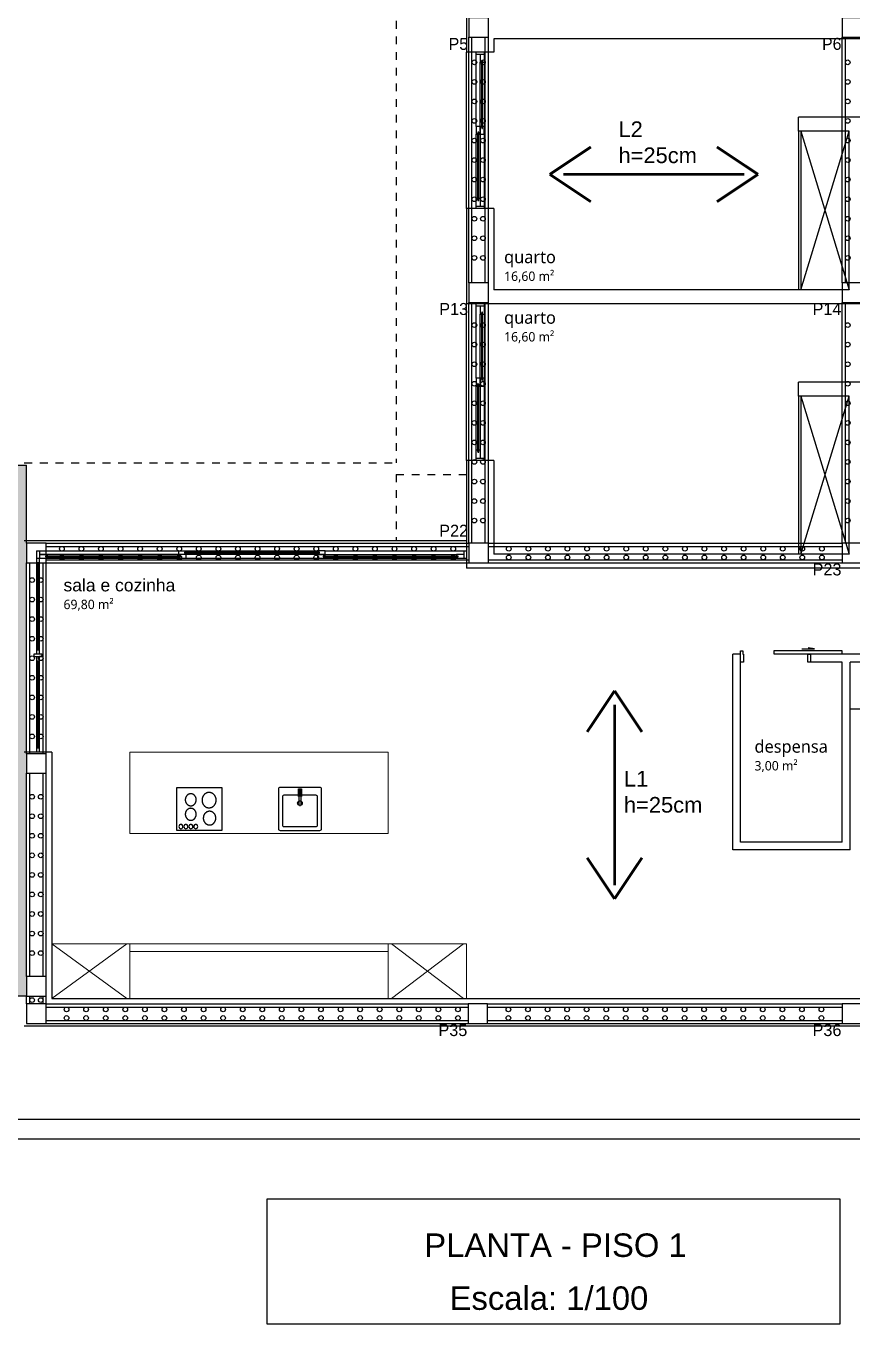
# Model space of a CAD drawing. Header units: millimetres. Extents: x 2071 to 2712, y 1262 to 1380.
# Drawn here: x 2471.84 to 2482.4, y 1353.24 to 1369.84 of the extents above; entities that cross this region are included whole.
import ezdxf
from ezdxf.enums import TextEntityAlignment as Align

# ---------------------------------------------------------------- set-up
doc = ezdxf.new("R2010")
doc.units = ezdxf.units.MM
doc.linetypes.add('Tracejado', pattern=[0.2, 0.1, -0.1])
for name, color, linetype in [('.arquitetura', 9, 'Continuous'), ('.plantas - estrutura em betão', 8, 'Continuous'), ('legenda', 8, 'Continuous')]:
    doc.layers.add(name, color=color, linetype=linetype)
doc.styles.add('CS_Arial', font='Arial.ttf', dxfattribs={"height": 0.2})
doc.styles.add('CYPETXT', font='arial', dxfattribs={"height": 0.2})
doc.styles.add('GENERATED_STYLE_2', font='Trebuchet MS.ttf')

# ---------------------------------------------------------------- blocks, each defined once
blk = doc.blocks.new('sdvdsv')
at = {"layer": '.arquitetura', "linetype": 'Tracejado', "ltscale": 0.1}
for p, q in [((464.686, -134.747), (464.686, -144.797)), ((451.936, -144.797), (464.686, -144.797)), ((464.686, -144.947), (465.586, -144.947)), ((464.686, -144.947), (464.686, -145.797))]:
    blk.add_line(p, q, dxfattribs=at)
at = {"layer": '.arquitetura', "linetype": 'Continuous'}
for p, q in [((465.586, -138.297), (465.586, -139.547)), ((472.656, -139.377), (465.936, -139.377)), ((465.936, -139.377), (465.936, -139.547)), ((465.936, -139.547), (465.586, -139.547)), ((465.586, -141.547), (465.586, -139.547)), ((471.201, -140.377), (469.826, -140.377)), ((469.826, -140.557), (469.826, -140.377)), ((470.476, -140.557), (469.826, -140.557)), ((469.826, -140.557), (469.826, -142.587)), ((469.856, -140.557), (469.856, -142.587)), ((469.856, -142.587), (470.476, -140.557)), ((469.856, -140.557), (470.476, -142.587)), ((470.476, -142.587), (470.476, -140.557)), ((465.586, -141.547), (465.586, -142.767)), ((465.936, -141.547), (465.586, -141.547)), ((465.936, -141.547), (465.936, -142.587)), ((470.476, -142.587), (465.936, -142.587)), ((472.656, -142.767), (465.586, -142.767)), ((465.586, -144.767), (465.586, -142.767)), ((472.656, -143.767), (469.826, -143.767)), ((469.826, -143.947), (469.826, -143.767)), ((470.476, -143.947), (469.826, -143.947)), ((469.826, -143.947), (469.826, -145.967)), ((469.856, -143.947), (469.856, -145.967)), ((469.856, -145.967), (470.476, -143.947)), ((469.856, -143.947), (470.476, -145.967)), ((470.476, -145.967), (470.476, -143.947)), ((465.586, -144.767), (465.586, -146.147)), ((465.936, -144.767), (465.586, -144.767)), ((465.936, -144.767), (465.936, -145.967)), ((465.586, -145.797), (459.936, -145.797)), ((470.476, -145.967), (465.936, -145.967)), ((472.836, -146.147), (465.586, -146.147)), ((469.086, -147.247), (468.986, -147.247)), ((468.986, -149.747), (468.986, -147.247)), ((469.086, -149.647), (469.086, -147.247)), ((471.286, -147.247), (469.986, -147.247)), ((469.986, -147.347), (469.986, -147.247)), ((470.386, -147.347), (469.986, -147.347)), ((470.386, -149.647), (470.386, -147.347)), ((471.186, -147.347), (470.486, -147.347)), ((470.486, -149.747), (470.486, -147.347)), ((471.186, -147.947), (470.486, -147.947)), ((460.286, -148.497), (459.936, -148.497)), ((460.286, -148.497), (460.286, -151.647)), ((470.386, -149.647), (469.086, -149.647)), ((470.486, -149.747), (468.986, -149.747)), ((460.286, -151.647), (475.386, -151.647)), ((459.936, -151.997), (475.736, -151.997)), ((475.386, -153.197), (444.047, -153.197)), ((475.386, -153.447), (444.047, -153.447))]:
    blk.add_line(p, q, dxfattribs=at)
at = {"layer": '.arquitetura'}
for p, q in [((465.711, -140.497), (465.711, -139.547)), ((465.811, -139.577), (465.711, -139.577)), ((465.761, -139.577), (465.761, -139.677)), ((465.811, -139.547), (465.811, -140.497)), ((465.761, -139.677), (465.781, -139.677)), ((465.761, -140.497), (465.761, -139.677)), ((465.781, -139.652), (465.781, -139.662)), ((465.791, -139.652), (465.781, -139.652)), ((465.781, -139.662), (465.791, -139.662)), ((465.781, -140.512), (465.781, -139.662)), ((465.791, -139.662), (465.791, -139.652)), ((465.791, -140.512), (465.791, -139.662)), ((465.791, -139.677), (465.811, -139.677)), ((465.761, -140.497), (465.711, -140.497)), ((465.711, -140.497), (465.711, -140.597)), ((465.731, -140.572), (465.731, -140.582)), ((465.741, -140.572), (465.731, -140.572)), ((465.731, -140.582), (465.741, -140.582)), ((465.731, -141.432), (465.731, -140.582)), ((465.741, -140.582), (465.741, -140.572)), ((465.741, -141.432), (465.741, -140.582)), ((465.781, -140.497), (465.761, -140.497)), ((465.761, -140.497), (465.761, -140.597)), ((465.761, -140.597), (465.761, -140.497)), ((465.781, -140.512), (465.781, -140.522)), ((465.791, -140.512), (465.781, -140.512)), ((465.781, -140.522), (465.791, -140.522)), ((465.811, -140.497), (465.791, -140.497)), ((465.791, -140.522), (465.791, -140.512)), ((465.811, -140.597), (465.811, -140.497)), ((465.711, -140.597), (465.731, -140.597)), ((465.711, -141.547), (465.711, -140.597)), ((465.741, -140.597), (465.761, -140.597)), ((465.761, -140.597), (465.811, -140.597)), ((465.761, -140.597), (465.761, -141.517)), ((465.811, -140.597), (465.811, -141.547)), ((465.731, -141.417), (465.711, -141.417)), ((465.711, -141.517), (465.811, -141.517)), ((465.731, -141.432), (465.731, -141.442)), ((465.741, -141.432), (465.731, -141.432)), ((465.731, -141.442), (465.741, -141.442)), ((465.761, -141.417), (465.741, -141.417)), ((465.741, -141.442), (465.741, -141.432)), ((465.711, -143.717), (465.711, -142.767)), ((465.811, -142.797), (465.711, -142.797)), ((465.761, -142.797), (465.761, -142.897)), ((465.761, -142.897), (465.781, -142.897)), ((465.761, -143.717), (465.761, -142.897)), ((465.781, -142.872), (465.781, -142.882)), ((465.791, -142.872), (465.781, -142.872)), ((465.781, -142.882), (465.791, -142.882)), ((465.781, -143.732), (465.781, -142.882)), ((465.791, -142.882), (465.791, -142.872)), ((465.791, -143.732), (465.791, -142.882)), ((465.791, -142.897), (465.811, -142.897)), ((465.811, -142.767), (465.811, -143.717)), ((465.761, -143.717), (465.711, -143.717)), ((465.711, -143.717), (465.711, -143.817)), ((465.781, -143.717), (465.761, -143.717)), ((465.761, -143.717), (465.761, -143.817)), ((465.761, -143.817), (465.761, -143.717)), ((465.781, -143.732), (465.781, -143.742)), ((465.791, -143.732), (465.781, -143.732)), ((465.811, -143.717), (465.791, -143.717)), ((465.791, -143.742), (465.791, -143.732)), ((465.811, -143.817), (465.811, -143.717)), ((465.711, -143.817), (465.731, -143.817)), ((465.711, -144.767), (465.711, -143.817)), ((465.731, -143.792), (465.731, -143.802)), ((465.741, -143.792), (465.731, -143.792)), ((465.731, -143.802), (465.741, -143.802)), ((465.731, -144.652), (465.731, -143.802)), ((465.741, -143.802), (465.741, -143.792)), ((465.741, -144.652), (465.741, -143.802)), ((465.741, -143.817), (465.761, -143.817)), ((465.761, -143.817), (465.811, -143.817)), ((465.761, -143.817), (465.761, -144.737)), ((465.781, -143.742), (465.791, -143.742)), ((465.811, -143.817), (465.811, -144.767)), ((465.731, -144.637), (465.711, -144.637)), ((465.731, -144.652), (465.731, -144.662)), ((465.741, -144.652), (465.731, -144.652)), ((465.731, -144.662), (465.741, -144.662)), ((465.761, -144.637), (465.741, -144.637)), ((465.741, -144.662), (465.741, -144.652)), ((465.711, -144.737), (465.811, -144.737)), ((460.091, -145.922), (463.681, -145.922)), ((460.091, -145.922), (460.091, -147.24)), ((460.131, -146.022), (460.091, -146.022)), ((460.131, -145.922), (460.131, -146.022)), ((463.681, -145.972), (460.131, -145.972)), ((460.231, -145.972), (460.131, -145.972)), ((460.131, -145.972), (460.231, -145.972)), ((465.586, -146.022), (460.131, -146.022)), ((460.131, -147.24), (460.131, -146.022)), ((460.216, -145.992), (460.206, -145.992)), ((460.206, -145.992), (460.206, -146.002)), ((460.206, -146.002), (460.216, -146.002)), ((460.216, -146.002), (460.216, -145.992)), ((460.216, -145.992), (461.921, -145.992)), ((460.216, -146.002), (461.921, -146.002)), ((460.231, -145.992), (460.231, -145.972)), ((460.231, -145.972), (461.906, -145.972)), ((460.231, -146.022), (460.231, -146.002)), ((461.906, -145.922), (461.906, -145.992)), ((462.006, -145.972), (461.906, -145.972)), ((461.906, -146.002), (461.906, -146.022)), ((461.931, -145.992), (461.921, -145.992)), ((461.921, -145.992), (461.921, -146.002)), ((461.921, -146.002), (461.931, -146.002)), ((461.931, -146.002), (461.931, -145.992)), ((461.991, -145.942), (461.981, -145.942)), ((461.981, -145.942), (461.981, -145.952)), ((461.981, -145.952), (461.991, -145.952)), ((461.991, -145.952), (461.991, -145.942)), ((461.991, -145.942), (463.696, -145.942)), ((461.991, -145.952), (463.696, -145.952)), ((462.006, -145.942), (462.006, -145.922)), ((462.006, -146.022), (462.006, -145.952)), ((463.781, -145.922), (463.681, -145.922)), ((463.681, -145.922), (463.681, -145.942)), ((463.681, -145.952), (463.681, -145.972)), ((463.781, -145.972), (463.681, -145.972)), ((463.681, -145.972), (463.681, -146.022)), ((463.681, -145.972), (463.781, -145.972)), ((463.706, -145.942), (463.696, -145.942)), ((463.696, -145.942), (463.696, -145.952)), ((463.696, -145.952), (463.706, -145.952)), ((463.706, -145.952), (463.706, -145.942)), ((463.766, -145.992), (463.756, -145.992)), ((463.756, -145.992), (463.756, -146.002)), ((463.756, -146.002), (463.766, -146.002)), ((463.766, -146.002), (463.766, -145.992)), ((463.766, -145.992), (465.471, -145.992)), ((463.766, -146.002), (465.471, -146.002)), ((463.781, -145.972), (463.781, -145.922)), ((463.781, -145.922), (465.586, -145.922)), ((463.781, -145.992), (463.781, -145.972)), ((463.781, -145.972), (465.456, -145.972)), ((463.781, -146.022), (463.781, -146.002)), ((465.556, -145.972), (465.456, -145.972)), ((465.456, -145.972), (465.456, -145.992)), ((465.456, -146.002), (465.456, -146.022)), ((465.481, -145.992), (465.471, -145.992)), ((465.471, -145.992), (465.471, -146.002)), ((465.471, -146.002), (465.481, -146.002)), ((465.481, -146.002), (465.481, -145.992)), ((465.556, -146.022), (465.556, -145.922)), ((460.091, -146.072), (460.131, -146.072)), ((460.106, -146.112), (460.091, -146.112)), ((460.106, -146.097), (460.106, -146.087)), ((460.106, -146.087), (460.116, -146.087)), ((460.116, -146.097), (460.106, -146.097)), ((460.106, -146.097), (460.106, -147.175)), ((460.116, -146.087), (460.116, -146.097)), ((460.116, -146.097), (460.116, -147.175)), ((460.131, -146.112), (460.116, -146.112)), ((460.106, -147.15), (460.091, -147.15)), ((460.091, -147.19), (460.131, -147.19)), ((460.106, -147.165), (460.106, -147.175)), ((460.116, -147.165), (460.106, -147.165)), ((460.106, -147.175), (460.116, -147.175)), ((460.131, -147.15), (460.116, -147.15)), ((460.116, -147.175), (460.116, -147.165)), ((460.091, -147.28), (460.091, -148.497)), ((460.091, -147.33), (460.131, -147.33)), ((460.106, -147.37), (460.091, -147.37)), ((460.106, -147.345), (460.106, -148.422)), ((460.106, -147.355), (460.106, -147.345)), ((460.106, -147.345), (460.116, -147.345)), ((460.116, -147.355), (460.106, -147.355)), ((460.116, -147.345), (460.116, -148.422)), ((460.116, -147.345), (460.116, -147.355)), ((460.131, -147.37), (460.116, -147.37)), ((460.131, -148.497), (460.131, -147.28)), ((460.091, -148.407), (460.106, -148.407)), ((460.131, -148.447), (460.091, -148.447)), ((460.106, -148.432), (460.106, -148.422)), ((460.106, -148.422), (460.116, -148.422)), ((460.116, -148.432), (460.106, -148.432)), ((460.116, -148.407), (460.131, -148.407)), ((460.116, -148.422), (460.116, -148.432))]:
    blk.add_line(p, q, dxfattribs=at)
at = {"layer": '.arquitetura', "linetype": 'Continuous', "lineweight": 9}
for p, q in [((461.286, -150.947), (460.286, -150.947)), ((461.286, -151.647), (461.286, -150.947)), ((465.586, -150.947), (464.586, -150.947)), ((464.586, -150.947), (464.586, -151.647)), ((465.586, -151.647), (465.586, -150.947))]:
    blk.add_line(p, q, dxfattribs=at)
at = {"layer": '.arquitetura', "linetype": 'Continuous', "lineweight": 0}
for p, q in [((460.286, -150.947), (461.246, -151.647)), ((461.246, -150.947), (460.286, -151.647)), ((464.626, -150.947), (465.546, -151.647)), ((465.546, -150.947), (464.626, -151.647))]:
    blk.add_line(p, q, dxfattribs=at)
at = {"layer": '.arquitetura'}
for points in [[(469.086, -147.247), (469.086, -147.202), (469.116, -147.202), (469.116, -147.247), (469.126, -147.247), (469.126, -147.347), (469.086, -147.347)], [(469.868, -147.175), (470.03, -147.175), (469.949, -147.162)], [(469.986, -147.347), (469.946, -147.347), (469.946, -147.247), (469.986, -147.247)]]:
    blk.add_lwpolyline(points, dxfattribs=at)
for points in [[(470.384, -147.242), (470.384, -147.202), (469.514, -147.202), (469.514, -147.242)], [(460.061, -147.28), (460.061, -147.24), (460.161, -147.24), (460.161, -147.28)]]:
    blk.add_lwpolyline(points, close=True, dxfattribs=at)
at = {"layer": '.arquitetura', "linetype": 'Continuous', "lineweight": 9, "flags": 128}
blk.add_lwpolyline([(464.586, -149.537), (464.586, -148.497), (461.286, -148.497), (461.286, -149.537)], close=True, dxfattribs=at)
at = {"layer": '.arquitetura', "linetype": 'Continuous'}
for points in [[(462.458, -148.949), (462.458, -149.499), (461.886, -149.499), (461.886, -148.949)], [(463.438, -149.031), (463.449, -149.031), (463.449, -149.066), (463.438, -149.066)], [(463.467, -149.066), (463.467, -149.031), (463.477, -149.031), (463.477, -149.066)]]:
    blk.add_lwpolyline(points, close=True, dxfattribs=at)
for points in [[(463.713, -149.499, 0.414214), (463.733, -149.479), (463.733, -148.969, 0.414214), (463.713, -148.949), (463.203, -148.949, 0.414214), (463.183, -148.969), (463.183, -149.479, 0.414214), (463.203, -149.499)], [(463.663, -149.049), (463.253, -149.049, 0.414214), (463.233, -149.069), (463.233, -149.429, 0.414214), (463.253, -149.449), (463.663, -149.449, 0.414214), (463.683, -149.429), (463.683, -149.069, 0.414214)], [(463.467, -149.03), (463.467, -148.979, 1), (463.449, -148.979), (463.449, -149.03), (463.438, -149.03), (463.438, -148.965), (463.478, -148.965), (463.478, -149.03)], [(463.449, -149.177), (463.449, -148.979, -1), (463.467, -148.979), (463.467, -149.177, -1)]]:
    blk.add_lwpolyline(points, format="xyb", close=True, dxfattribs=at)
at = {"layer": '.arquitetura', "linetype": 'Continuous', "lineweight": 9, "flags": 128}
for points in [[(464.586, -150.947), (461.286, -150.947)], [(464.586, -151.647), (464.586, -151.047), (461.286, -151.047), (461.286, -151.647)]]:
    blk.add_lwpolyline(points, dxfattribs=at)
at = {"layer": '.arquitetura', "linetype": 'Continuous'}
blk.add_circle((463.458, -149.149), 0.03, dxfattribs=at)
at = {"layer": '.arquitetura', "linetype": 'Continuous', "extrusion": (0, 0, -1)}
for centre in [(461.937, -149.449), (462, -149.449), (462.064, -149.449), (462.127, -149.449)]:
    blk.add_ellipse(centre, major_axis=(0, 0.0278), ratio=0.912727, dxfattribs=at)
at = {"layer": '.arquitetura', "linetype": 'Continuous'}
for points, weights, knots in [([(462.133, -149.107), (462.133, -149.151), (462.098, -149.173), (462.063, -149.196), (462.028, -149.173), (461.993, -149.151), (461.993, -149.107), (461.993, -149.03), (462.063, -149.03), (462.133, -149.03), (462.133, -149.107)], [1, 0.866025403784, 1, 0.866025403784, 1, 0.866025403784, 1, 0.707106781187, 1, 0.707106781187, 1], [0, 0, 0, 1.047198, 1.047198, 2.094395, 2.094395, 3.141593, 3.141593, 4.712389, 4.712389, 6.283185, 6.283185, 6.283185]), ([(462.387, -149.111), (462.387, -149.21), (462.297, -149.21), (462.207, -149.21), (462.207, -149.111), (462.207, -149.013), (462.297, -149.013), (462.387, -149.013), (462.387, -149.111)], [1, 0.707106781187, 1, 0.707106781187, 1, 0.707106781187, 1, 0.707106781187, 1], [0, 0, 0, 1.570796, 1.570796, 3.141593, 3.141593, 4.712389, 4.712389, 6.283185, 6.283185, 6.283185]), ([(462.133, -149.292), (462.133, -149.336), (462.098, -149.359), (462.063, -149.381), (462.028, -149.359), (461.993, -149.336), (461.993, -149.292), (461.993, -149.216), (462.063, -149.216), (462.133, -149.216), (462.133, -149.292)], [1, 0.866025403784, 1, 0.866025403784, 1, 0.866025403784, 1, 0.707106781187, 1, 0.707106781187, 1], [0, 0, 0, 1.047198, 1.047198, 2.094395, 2.094395, 3.141593, 3.141593, 4.712389, 4.712389, 6.283185, 6.283185, 6.283185]), ([(462.383, -149.341), (462.383, -149.392), (462.343, -149.417), (462.303, -149.443), (462.263, -149.417), (462.223, -149.392), (462.223, -149.341), (462.223, -149.254), (462.303, -149.254), (462.383, -149.254), (462.383, -149.341)], [1, 0.866025403784, 1, 0.866025403784, 1, 0.866025403784, 1, 0.707106781187, 1, 0.707106781187, 1], [0, 0, 0, 1.047198, 1.047198, 2.094395, 2.094395, 3.141593, 3.141593, 4.712389, 4.712389, 6.283185, 6.283185, 6.283185])]:
    blk.add_rational_spline(points, weights, degree=2, knots=knots, dxfattribs=at)
at = {"layer": '.arquitetura', "char_height": 0.16, "attachment_point": 1, "style": 'GENERATED_STYLE_2'}
for s, insert, width in [('quarto\\P{\\H0.75x;16,60 m²}', (466.066, -142.086), 1.63695), ('quarto\\P{\\H0.75x;16,60 m²}', (466.066, -142.86), 1.63695), ('\\A1;{\\fArial Unicode MS|b0|i0|c0|p34;sala e cozinha\\H0.66x;\\S^  ;\\S^  ;\\H1.5152x;\\P\\A0;\\fTrebuchet MS|b0|i0|c0|p38;\\H0.74998x;69,80 m²}', (460.437, -146.282), 2.06193), ('despensa\\P{\\H0.75x;3,00 m²}', (469.265, -148.345), 1.63695)]:
    blk.add_mtext(s, dxfattribs=dict(at, insert=insert, width=width))

msp = doc.modelspace()

# ---------------------------------------------------------------- hatches: boundary and pattern name
h = msp.add_hatch()
h.set_pattern_fill('AR-CONC', color=8, scale=0.003, angle=45)
h.set_pattern_definition([(95, (3962.71922, 2823.0953), (0.42028395, 0.35266014), [0.05715, -0.62865]), (40, (3962.7192, 2823.0953), (-0.48005536, 0.33053019), [0.04572, -0.50292175]), (145.451445, (3962.75425, 2823.1247), (-0.05977139, 0.6831903), [0.04857003, -0.53427073]), (91.1842, (3962.61146, 2823.2031), (0.66423073, 0.48586024), [0.085725, -0.942975]), (141.635558, (3962.6668, 2823.24356), (-0.02125985, 1.0284803), [0.07285507, -0.80140682]), (36.18415, (3962.6115, 2823.2031), (-0.02125985, 1.0284803), [0.0685799, -0.7543792]), (66, (3962.6923, 2823.23), (0.53855994, 0.10468545), [0.05715, -0.62865]), (11, (3962.6923, 2823.23), (-0.25961978, 0.52182358), [0.04572, -0.50292]), (116.451445, (3962.73716, 2823.23874), (0.27894016, 0.62650903), [0.04857003, -0.53426981]), (82.5, (3962.71922, 2823.0953), (-0.172816407, 0.185920241), [0, -0.496824, 0, -0.51054, 0, -0.504825]), (52.5, (3962.71922, 2823.0953), (-0.070769182, 0.354261), [0, -0.291084, 0, -0.485394, 0, -0.192405]), (12.5, (3962.59907, 2822.97515), (0.29978359, 0.275478587), [0, -0.1905, 0, -0.59436, 0, -0.78867]), (2.5, (3962.5452, 2822.92127), (0.260291713, 0.36816718), [0, -0.24765, 0, -0.394716, 0, -0.56007])])
h.paths.add_polyline_path([(2463.79132, 1357.43061), (2463.79132, 1364.22061), (2471.85132, 1364.22061), (2471.85132, 1363.22061), (2471.85132, 1362.97061), (2471.85132, 1360.53061), (2471.85132, 1360.28061), (2471.85132, 1357.68061), (2471.85132, 1357.43061), (2469.34141, 1357.43061), (2469.34141, 1357.68061), (2469.09141, 1357.68061), (2469.09141, 1357.43061), (2466.55141, 1357.43061), (2466.55141, 1357.68061), (2466.30141, 1357.68061), (2466.30141, 1357.43061)])
h.paths.add_polyline_path([(2496.05132, 1364.68061), (2496.05132, 1369.52061), (2496.30132, 1369.52061), (2496.30132, 1369.77061), (2500.29132, 1369.77061), (2500.29132, 1369.52061), (2500.54132, 1369.52061), (2500.54132, 1364.68061), (2500.29132, 1364.68061), (2500.29132, 1364.43061), (2496.30132, 1364.43061), (2496.30132, 1364.68061)])
h.paths.add_polyline_path([(2461.25132, 1357.68061), (2461.25132, 1360.15061), (2461.50132, 1360.15061), (2461.50132, 1360.40061), (2461.25132, 1360.40061), (2461.25132, 1363.97061), (2461.50132, 1363.97061), (2461.50132, 1364.22061), (2463.54132, 1364.22061), (2463.54132, 1363.97061), (2463.79132, 1363.97061), (2463.79132, 1360.40061), (2463.54132, 1360.40061), (2463.54132, 1360.15061), (2463.79132, 1360.15061), (2463.79132, 1357.68061), (2463.54132, 1357.68061), (2463.54132, 1357.43061), (2461.50132, 1357.43061), (2461.50132, 1357.68061)])
h.paths.add_polyline_path([(2471.84158, 1363.26645), (2471.44999, 1363.26645), (2471.44999, 1363.49707), (2471.84158, 1363.49707)], flags=24)
h.paths.add_polyline_path([(2500.30973, 1369.31883), (2499.88999, 1369.31883), (2499.88999, 1369.55207), (2500.30973, 1369.55207)], flags=9)
h.paths.add_polyline_path([(2463.55973, 1363.76883), (2463.13999, 1363.76883), (2463.13999, 1364.00207), (2463.55973, 1364.00207)], flags=9)
h.paths.add_polyline_path([(2471.87054, 1360.07883), (2471.44999, 1360.07883), (2471.44999, 1360.31207), (2471.87054, 1360.31207)], flags=9)
h.paths.add_polyline_path([(2471.87024, 1357.72373), (2471.44999, 1357.72373), (2471.44999, 1357.95707), (2471.87024, 1357.95707)], flags=9)
h.paths.add_polyline_path([(2463.56024, 1359.95145), (2463.13999, 1359.95145), (2463.13999, 1360.18207), (2463.56024, 1360.18207)], flags=9)
h.paths.add_polyline_path([(2496.07076, 1369.31883), (2495.7711, 1369.31883), (2495.7711, 1369.55207), (2496.07076, 1369.55207)], flags=9)

# ---------------------------------------------------------------- linework, layer by layer
at = {"layer": '.plantas - estrutura em betão'}
for p, q in [((2477.50133, 1366.55061), (2477.50133, 1369.69061)), ((2477.54133, 1366.55061), (2477.54133, 1369.69061)), ((2477.71133, 1366.55061), (2477.71133, 1369.69061)), ((2477.75133, 1366.55061), (2477.75133, 1369.69061)), ((2482.27133, 1366.55061), (2482.27133, 1369.69061)), ((2482.31133, 1366.55061), (2482.31133, 1369.69061)), ((2477.50133, 1363.22061), (2477.50133, 1366.30061)), ((2477.54133, 1363.22061), (2477.54133, 1366.30061)), ((2477.71133, 1363.22061), (2477.71133, 1366.30061)), ((2477.75133, 1363.22061), (2477.75133, 1366.30061)), ((2482.27133, 1363.22061), (2482.27133, 1366.30061)), ((2482.31133, 1363.22061), (2482.31133, 1366.30061)), ((2472.10132, 1363.22061), (2477.50133, 1363.22061)), ((2477.75133, 1363.22061), (2482.27133, 1363.22061)), ((2472.10132, 1363.18061), (2477.50133, 1363.18061)), ((2477.75133, 1363.18061), (2482.27133, 1363.18061)), ((2471.85132, 1360.53061), (2471.85132, 1362.97061)), ((2471.89132, 1360.53061), (2471.89132, 1362.97061)), ((2472.06132, 1360.53061), (2472.06132, 1362.97061)), ((2472.10132, 1363.01061), (2477.50133, 1363.01061)), ((2472.10132, 1362.97061), (2477.50133, 1362.97061)), ((2472.10132, 1360.53061), (2472.10132, 1362.97061)), ((2477.75133, 1363.01061), (2482.27133, 1363.01061)), ((2477.75133, 1362.97061), (2482.27133, 1362.97061)), ((2471.85132, 1357.68061), (2471.85132, 1360.28061)), ((2471.89132, 1357.68061), (2471.89132, 1360.28061)), ((2472.06132, 1357.68061), (2472.06132, 1360.28061)), ((2472.10132, 1357.68061), (2472.10132, 1360.28061)), ((2471.85132, 1357.33061), (2471.85132, 1357.43061)), ((2471.89132, 1357.33061), (2471.89132, 1357.43061)), ((2472.06132, 1357.33061), (2472.06132, 1357.43061)), ((2472.10132, 1357.33061), (2472.10132, 1357.43061)), ((2472.10132, 1357.33061), (2477.49133, 1357.33061)), ((2472.10132, 1357.29061), (2477.49133, 1357.29061)), ((2477.74133, 1357.33061), (2482.27133, 1357.33061)), ((2477.74133, 1357.29061), (2482.27133, 1357.29061)), ((2472.10132, 1357.12061), (2477.49133, 1357.12061)), ((2472.10132, 1357.08061), (2477.49133, 1357.08061)), ((2477.74133, 1357.12061), (2482.27133, 1357.12061)), ((2477.74133, 1357.08061), (2482.27133, 1357.08061))]:
    msp.add_line(p, q, dxfattribs=at)
for points in [[(2477.50133, 1369.69061), (2477.75133, 1369.69061), (2477.75133, 1369.94061), (2477.50133, 1369.94061), (2477.50133, 1369.69061)], [(2482.27133, 1369.69061), (2482.52133, 1369.69061), (2482.52133, 1369.94061), (2482.27133, 1369.94061), (2482.27133, 1369.69061)], [(2477.50133, 1366.30061), (2477.75133, 1366.30061), (2477.75133, 1366.55061), (2477.50133, 1366.55061), (2477.50133, 1366.30061)], [(2482.27133, 1366.30061), (2482.52133, 1366.30061), (2482.52133, 1366.55061), (2482.27133, 1366.55061), (2482.27133, 1366.30061)], [(2471.85132, 1362.97061), (2472.10132, 1362.97061), (2472.10132, 1363.22061), (2471.85132, 1363.22061), (2471.85132, 1362.97061)], [(2477.50133, 1362.97061), (2477.75133, 1362.97061), (2477.75133, 1363.22061), (2477.50133, 1363.22061), (2477.50133, 1362.97061)], [(2482.27133, 1362.97061), (2482.52133, 1362.97061), (2482.52133, 1363.22061), (2482.27133, 1363.22061), (2482.27133, 1362.97061)], [(2471.85132, 1360.28061), (2472.10132, 1360.28061), (2472.10132, 1360.53061), (2471.85132, 1360.53061), (2471.85132, 1360.28061)], [(2471.85132, 1357.43061), (2472.10132, 1357.43061), (2472.10132, 1357.68061), (2471.85132, 1357.68061), (2471.85132, 1357.43061)], [(2471.85132, 1357.08061), (2472.10132, 1357.08061), (2472.10132, 1357.33061), (2471.85132, 1357.33061), (2471.85132, 1357.08061)], [(2477.49133, 1357.08061), (2477.74133, 1357.08061), (2477.74133, 1357.33061), (2477.49133, 1357.33061), (2477.49133, 1357.08061)], [(2482.27133, 1357.08061), (2482.52133, 1357.08061), (2482.52133, 1357.33061), (2482.27133, 1357.33061), (2482.27133, 1357.08061)]]:
    msp.add_lwpolyline(points, close=True, dxfattribs=at)
at = {"layer": '.plantas - estrutura em betão', "const_width": 0.035}
for points in [[(2478.53492, 1367.93816), (2479.05992, 1368.28816)], [(2481.19509, 1367.93816), (2480.67009, 1368.28816)], [(2478.53492, 1367.93816), (2479.05992, 1367.58816)], [(2478.70992, 1367.93816), (2481.02009, 1367.93816)], [(2481.19509, 1367.93816), (2480.67009, 1367.58816)], [(2479.36261, 1361.33427), (2479.01261, 1360.80927)], [(2479.36261, 1361.33427), (2479.71261, 1360.80927)], [(2479.36261, 1358.8491), (2479.36261, 1361.15927)], [(2479.36261, 1358.6741), (2479.01261, 1359.1991)], [(2479.36261, 1358.6741), (2479.71261, 1359.1991)]]:
    msp.add_lwpolyline(points, dxfattribs=at)
at = {"layer": '.plantas - estrutura em betão'}
for points in [[(2463.79132, 1364.22061), (2471.85132, 1364.22061)], [(2471.85132, 1363.22061), (2471.85132, 1364.22061)], [(2471.85132, 1357.43061), (2463.79132, 1357.43061)]]:
    msp.add_lwpolyline(points, dxfattribs=at)
for centre in [(2477.57133, 1369.37061), (2477.68133, 1369.37061), (2482.34133, 1369.37061), (2477.57133, 1369.12061), (2477.68133, 1369.12061), (2482.34133, 1369.12061), (2477.57133, 1368.87061), (2477.68133, 1368.87061), (2482.34133, 1368.87061), (2477.57133, 1368.62061), (2477.68133, 1368.62061), (2482.34133, 1368.62061), (2477.57133, 1368.37061), (2477.68133, 1368.37061), (2482.34133, 1368.37061), (2477.57133, 1368.12061), (2477.68133, 1368.12061), (2482.34133, 1368.12061), (2477.57133, 1367.87061), (2477.68133, 1367.87061), (2482.34133, 1367.87061), (2477.57133, 1367.62061), (2477.68133, 1367.62061), (2482.34133, 1367.62061), (2477.57133, 1367.37061), (2477.68133, 1367.37061), (2482.34133, 1367.37061), (2477.57133, 1367.12061), (2477.68133, 1367.12061), (2482.34133, 1367.12061), (2477.57133, 1366.87061), (2477.68133, 1366.87061), (2482.34133, 1366.87061), (2477.57133, 1366.01061), (2477.68133, 1366.01061), (2482.34133, 1366.01061), (2477.57133, 1365.76061), (2477.68133, 1365.76061), (2482.34133, 1365.76061), (2477.57133, 1365.51061), (2477.68133, 1365.51061), (2482.34133, 1365.51061), (2477.57133, 1365.26061), (2477.68133, 1365.26061), (2482.34133, 1365.26061), (2477.57133, 1365.01061), (2477.68133, 1365.01061), (2482.34133, 1365.01061), (2477.57133, 1364.76061), (2477.68133, 1364.76061), (2482.34133, 1364.76061), (2477.57133, 1364.51061), (2477.68133, 1364.51061), (2482.34133, 1364.51061), (2477.57133, 1364.26061), (2477.68133, 1364.26061), (2482.34133, 1364.26061), (2477.57133, 1364.01061), (2477.68133, 1364.01061), (2482.34133, 1364.01061), (2477.57133, 1363.76061), (2477.68133, 1363.76061), (2482.34133, 1363.76061), (2477.57133, 1363.51061), (2477.68133, 1363.51061), (2482.34133, 1363.51061), (2472.30132, 1363.15061), (2472.30132, 1363.04061), (2472.55132, 1363.15061), (2472.55132, 1363.04061), (2472.80132, 1363.15061), (2472.80132, 1363.04061), (2473.05132, 1363.15061), (2473.05132, 1363.04061), (2473.30132, 1363.15061), (2473.30132, 1363.04061), (2473.55132, 1363.15061), (2473.55132, 1363.04061), (2473.80132, 1363.15061), (2473.80132, 1363.04061), (2474.05132, 1363.15061), (2474.05132, 1363.04061), (2474.30132, 1363.15061), (2474.30132, 1363.04061), (2474.55132, 1363.15061), (2474.55132, 1363.04061), (2474.80132, 1363.15061), (2474.80132, 1363.04061), (2475.05132, 1363.15061), (2475.05132, 1363.04061), (2475.30132, 1363.15061), (2475.30132, 1363.04061), (2475.55132, 1363.15061), (2475.55132, 1363.04061), (2475.80132, 1363.15061), (2475.80132, 1363.04061), (2476.05132, 1363.15061), (2476.05132, 1363.04061), (2476.30132, 1363.15061), (2476.30132, 1363.04061), (2476.55132, 1363.15061), (2476.55132, 1363.04061), (2476.80132, 1363.15061), (2476.80132, 1363.04061), (2477.05132, 1363.15061), (2477.05132, 1363.04061), (2477.30132, 1363.15061), (2477.30132, 1363.04061), (2478.01133, 1363.15061), (2478.01133, 1363.04061), (2478.26133, 1363.15061), (2478.26133, 1363.04061), (2478.51133, 1363.15061), (2478.51133, 1363.04061), (2478.76133, 1363.15061), (2478.76133, 1363.04061), (2479.01133, 1363.15061), (2479.01133, 1363.04061), (2479.26133, 1363.15061), (2479.26133, 1363.04061), (2479.51133, 1363.15061), (2479.51133, 1363.04061), (2479.76133, 1363.15061), (2479.76133, 1363.04061), (2480.01133, 1363.15061), (2480.01133, 1363.04061), (2480.26133, 1363.15061), (2480.26133, 1363.04061), (2480.51133, 1363.15061), (2480.51133, 1363.04061), (2480.76133, 1363.15061), (2480.76133, 1363.04061), (2481.01133, 1363.15061), (2481.01133, 1363.04061), (2481.26133, 1363.15061), (2481.26133, 1363.04061), (2481.51133, 1363.15061), (2481.51133, 1363.04061), (2481.76133, 1363.15061), (2481.76133, 1363.04061), (2482.01133, 1363.15061), (2482.01133, 1363.04061), (2471.92132, 1362.75061), (2472.03132, 1362.75061), (2471.92132, 1362.50061), (2472.03132, 1362.50061), (2471.92132, 1362.25061), (2472.03132, 1362.25061), (2471.92132, 1362.00061), (2472.03132, 1362.00061), (2471.92132, 1361.75061), (2472.03132, 1361.75061), (2471.92132, 1361.50061), (2472.03132, 1361.50061), (2471.92132, 1361.25061), (2472.03132, 1361.25061), (2471.92132, 1361.00061), (2472.03132, 1361.00061), (2471.92132, 1360.75061), (2472.03132, 1360.75061), (2471.92132, 1359.98061), (2472.03132, 1359.98061), (2471.92132, 1359.73061), (2472.03132, 1359.73061), (2471.92132, 1359.48061), (2472.03132, 1359.48061), (2471.92132, 1359.23061), (2472.03132, 1359.23061), (2471.92132, 1358.98061), (2472.03132, 1358.98061), (2471.92132, 1358.73061), (2472.03132, 1358.73061), (2471.92132, 1358.48061), (2472.03132, 1358.48061), (2471.92132, 1358.23061), (2472.03132, 1358.23061), (2471.92132, 1357.98061), (2472.03132, 1357.98061), (2471.92132, 1357.38061), (2472.03132, 1357.38061), (2472.36176, 1357.26061), (2472.61176, 1357.26061), (2472.86176, 1357.26061), (2473.11176, 1357.26061), (2473.36176, 1357.26061), (2473.61176, 1357.26061), (2473.86176, 1357.26061), (2474.11176, 1357.26061), (2474.36176, 1357.26061), (2474.61176, 1357.26061), (2474.86176, 1357.26061), (2475.11176, 1357.26061), (2475.36176, 1357.26061), (2475.61176, 1357.26061), (2475.86176, 1357.26061), (2476.11176, 1357.26061), (2476.36176, 1357.26061), (2476.61176, 1357.26061), (2476.86176, 1357.26061), (2477.11176, 1357.26061), (2477.36176, 1357.26061), (2478.00633, 1357.26061), (2478.25633, 1357.26061), (2478.50633, 1357.26061), (2478.75633, 1357.26061), (2479.00633, 1357.26061), (2479.25633, 1357.26061), (2479.50633, 1357.26061), (2479.75633, 1357.26061), (2480.00633, 1357.26061), (2480.25633, 1357.26061), (2480.50633, 1357.26061), (2480.75633, 1357.26061), (2481.00633, 1357.26061), (2481.25633, 1357.26061), (2481.50633, 1357.26061), (2481.75633, 1357.26061), (2482.00633, 1357.26061), (2472.36176, 1357.15061), (2472.61176, 1357.15061), (2472.86176, 1357.15061), (2473.11176, 1357.15061), (2473.36176, 1357.15061), (2473.61176, 1357.15061), (2473.86176, 1357.15061), (2474.11176, 1357.15061), (2474.36176, 1357.15061), (2474.61176, 1357.15061), (2474.86176, 1357.15061), (2475.11176, 1357.15061), (2475.36176, 1357.15061), (2475.61176, 1357.15061), (2475.86176, 1357.15061), (2476.11176, 1357.15061), (2476.36176, 1357.15061), (2476.61176, 1357.15061), (2476.86176, 1357.15061), (2477.11176, 1357.15061), (2477.36176, 1357.15061), (2478.00633, 1357.15061), (2478.25633, 1357.15061), (2478.50633, 1357.15061), (2478.75633, 1357.15061), (2479.00633, 1357.15061), (2479.25633, 1357.15061), (2479.50633, 1357.15061), (2479.75633, 1357.15061), (2480.00633, 1357.15061), (2480.25633, 1357.15061), (2480.50633, 1357.15061), (2480.75633, 1357.15061), (2481.00633, 1357.15061), (2481.25633, 1357.15061), (2481.50633, 1357.15061), (2481.75633, 1357.15061), (2482.00633, 1357.15061)]:
    msp.add_circle(centre, 0.03, dxfattribs=at)
at = {"layer": 'legenda', "color": 8}
for p, q in [((2474.92577, 1354.8374), (2482.24088, 1354.8374)), ((2474.92577, 1353.2374), (2474.92577, 1354.8374)), ((2482.24088, 1354.8374), (2482.24088, 1353.2374)), ((2482.24088, 1353.2374), (2474.92577, 1353.2374))]:
    msp.add_line(p, q, dxfattribs=at)

# ---------------------------------------------------------------- block references
at = {"layer": '.arquitetura', "linetype": 'Continuous'}
msp.add_blockref('sdvdsv', (2011.88558, 1509.04785), dxfattribs=at)

# ---------------------------------------------------------------- texts
at = {"layer": '.plantas - estrutura em betão', "style": 'CYPETXT'}
for s, width, p, p2 in [('P6', 0.944637, (2482.01383, 1369.52978), (2482.26133, 1369.52978)), ('P5', 0.944637, (2477.24383, 1369.52978), (2477.49133, 1369.52978)), ('P13', 0.968156, (2477.12233, 1366.13978), (2477.49133, 1366.13978)), ('P14', 0.968156, (2481.89233, 1366.13978), (2482.26133, 1366.13978)), ('P22', 0.968156, (2477.12233, 1363.30478), (2477.49133, 1363.30478)), ('P23', 0.968156, (2481.89233, 1362.80978), (2482.26133, 1362.80978)), ('P35', 0.968156, (2477.11233, 1356.91978), (2477.48133, 1356.91978)), ('P36', 0.968156, (2481.89233, 1356.91978), (2482.26133, 1356.91978))]:
    msp.add_text(s, height=0.153333, dxfattribs=dict(at, width=width)).set_placement(p, p2, align=Align.FIT)
at = {"layer": '.plantas - estrutura em betão', "char_height": 0.2, "width": 0.6252005, "attachment_point": 1, "style": 'CS_Arial'}
for s, insert in [('L2\\Ph=25cm', (2479.41291, 1368.6154)), ('L1\\Ph=25cm', (2479.48238, 1360.31016))]:
    msp.add_mtext(s, dxfattribs=dict(at, insert=insert))
at = {"layer": 'legenda', "color": 8, "style": 'CYPETXT'}
msp.add_text('PLANTA - PISO 1', height=0.3, dxfattribs=at).set_placement((2476.93157, 1354.09572))
at = {"layer": 'legenda', "color": 8, "insert": (2478.52442, 1353.56656), "char_height": 0.3, "width": 5.7, "attachment_point": 5, "style": 'CYPETXT'}
msp.add_mtext('Escala: 1/100', dxfattribs=at)

doc.saveas('drawing.dxf')
